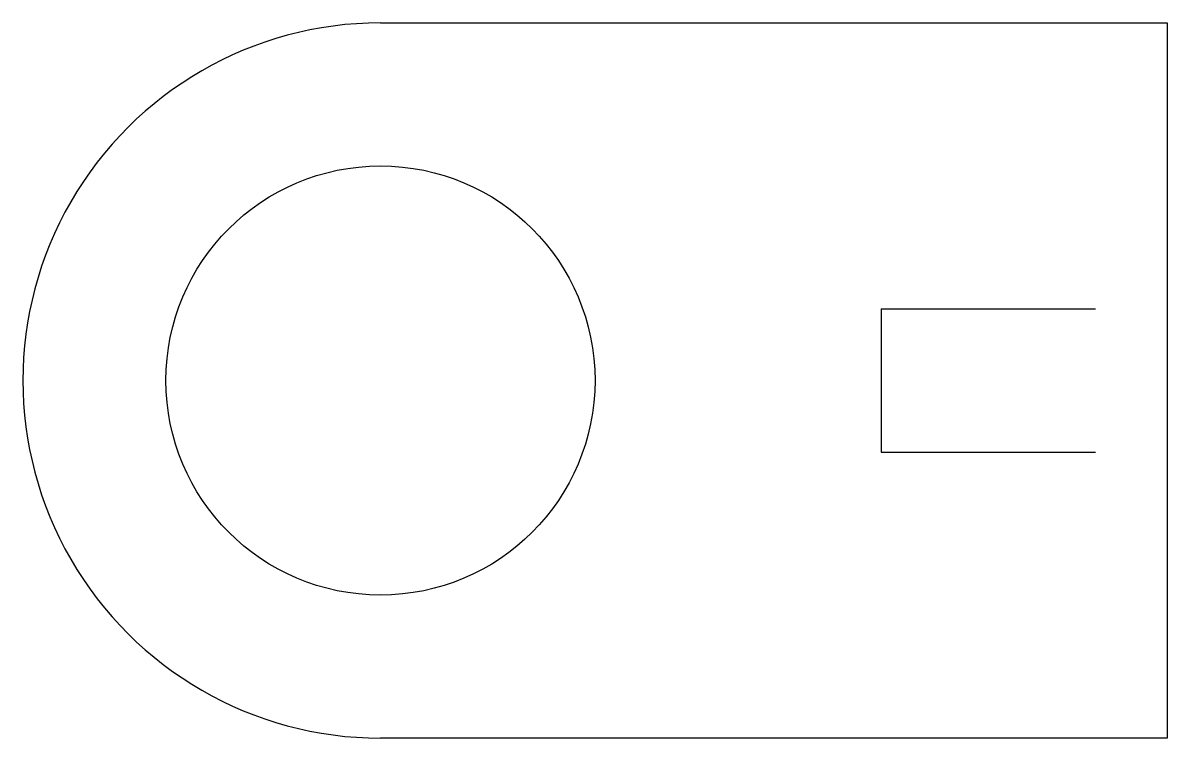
# Model space of a CAD drawing. Extents: x 307.31 to 315.31, y 163.47 to 168.47.
import ezdxf

# ---------------------------------------------------------------- set-up
doc = ezdxf.new("R2010")
doc.units = 0
doc.header["$MEASUREMENT"] = 0
doc.linetypes.add('HIDDEN', pattern=[4.5, 1.5, -1.5, 1.5])

msp = doc.modelspace()

# ---------------------------------------------------------------- linework, layer by layer
at = {"color": 7, "linetype": 'Continuous'}
for p, q in [((309.80824, 168.4694), (315.30824, 168.4694)), ((315.30824, 168.4694), (315.30824, 163.4694)), ((315.30824, 163.4694), (309.80824, 163.4694))]:
    msp.add_line(p, q, dxfattribs=at)
at = {"color": 7, "linetype": 'HIDDEN'}
for p, q in [((313.30824, 166.4694), (313.30824, 165.4694)), ((313.30824, 166.4694), (315.30824, 166.4694)), ((313.30824, 165.4694), (315.30824, 165.4694))]:
    msp.add_line(p, q, dxfattribs=at)
at = {"color": 7, "linetype": 'Continuous'}
msp.add_circle((309.80824, 165.9694), 1.5, dxfattribs=at)
msp.add_arc((309.80824, 165.9694), 2.5, 89.999999, 270, dxfattribs=at)

doc.saveas('drawing.dxf')
